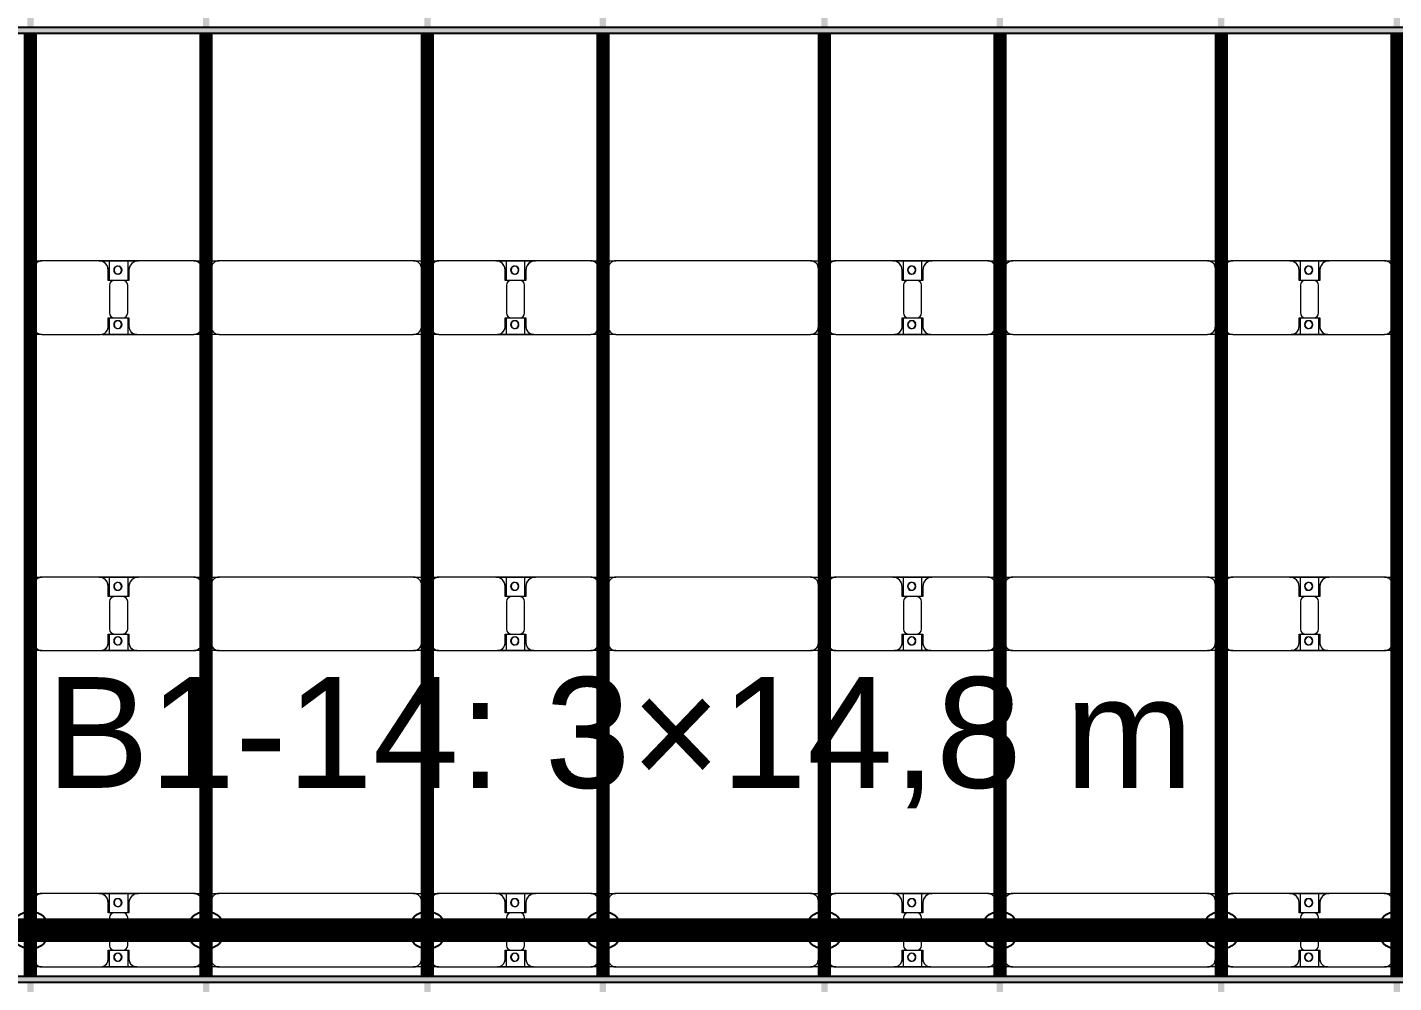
# Model space of a CAD drawing. Header units: millimetres. Extents: x -268744 to 115753, y -96240 to -10461.
# Drawn here: x -52535 to -43895, y -64648 to -58607 of the extents above; entities that cross this region are included whole.
import ezdxf

# ---------------------------------------------------------------- set-up
doc = ezdxf.new("R2010")
doc.units = ezdxf.units.MM
doc.layers.add('A-GENM', color=13, linetype='Continuous', lineweight=9)
doc.layers.add('S-BEAM', color=12, linetype='Continuous', lineweight=9)
doc.layers.add('GC-GHI CHU', color=2, linetype='Continuous')
doc.layers.add('GC-HOP 40x60 GIA CUONG', color=1, linetype='Continuous')
doc.styles.add('GC_VN', font='arial.ttf')

# ---------------------------------------------------------------- blocks, each defined once
blk = doc.blocks.new('Dầm C52 - Hộp 40x60-V24-KHUNG KẾT CẤU BÈ PIN 1')
at = {"layer": 'S-BEAM', "lineweight": 25}
blk.add_hatch(color=4, dxfattribs=at).paths.add_polyline_path([(-145811, -20), (145811, -20), (145811, 20), (-145811, 20)])
at = {"layer": 'S-BEAM', "color": 4, "lineweight": 25}
for p, q in [((-145811, 20), (145811, 20)), ((145811, -20), (-145811, -20))]:
    blk.add_line(p, q, dxfattribs=at)
blk = doc.blocks.new('Dầm C52 - Hộp 40x60-V25-KHUNG KẾT CẤU BÈ PIN 1')
at = {"layer": 'S-BEAM', "lineweight": 25}
blk.add_hatch(color=4, dxfattribs=at).paths.add_polyline_path([(-145425.8, -20), (145811, -20), (145811, 20), (-145811, 20), (-145811, -20)])
at = {"layer": 'S-BEAM', "color": 4, "lineweight": 25}
for p, q in [((-145811, 20), (145811, 20)), ((145811, -20), (-145811, -20))]:
    blk.add_line(p, q, dxfattribs=at)
blk = doc.blocks.new('Dai phao do pin - DẢI PHAO ĐỠ PIN-V58-KHUNG KẾT CẤU BÈ PIN 1')
at = {"layer": 'A-GENM', "color": 7}
for p, q in [((55937.6, 241.6), (55989.7, 241.6)), ((55937.6, 241.6), (55989.7, 241.6)), ((55939.7, 191.6), (55939.7, -173.4)), ((56349.7, 241.6), (55989.7, 241.6)), ((56349.7, 241.6), (56532.2, 241.6)), ((56532.2, 241.6), (56349.7, 241.6)), ((56409.7, 118.2), (56409.7, 181.6)), ((56417.8, 241.6), (56600.3, 241.6)), ((56417.8, 116.2), (56417.8, 241.6)), ((56600.3, 241.6), (56417.8, 241.6)), ((56532.2, 241.6), (56532.2, 116.2)), ((56540.3, 181.6), (56540.3, 118.2)), ((56950.3, 241.6), (56600.3, 241.6)), ((56950.3, 241.6), (57007.6, 241.6)), ((56950.3, 241.6), (57007.6, 241.6)), ((57000.3, -173.4), (57000.3, 191.6)), ((57047.6, 241.6), (57109.7, 241.6)), ((57047.6, 241.6), (57109.7, 241.6)), ((57059.7, 191.6), (57059.7, -173.4)), ((58340.3, 241.6), (57109.7, 241.6)), ((58340.3, 241.6), (58407.6, 241.6)), ((58340.3, 241.6), (58407.6, 241.6)), ((58390.3, -173.4), (58390.3, 191.6)), ((58447.6, 241.6), (58499.7, 241.6)), ((58447.6, 241.6), (58499.7, 241.6)), ((58449.7, 191.6), (58449.7, -173.4)), ((58859.7, 241.6), (58499.7, 241.6)), ((58859.7, 241.6), (59042.2, 241.6)), ((59042.2, 241.6), (58859.7, 241.6)), ((58919.7, 118.2), (58919.7, 181.6)), ((58927.8, 241.6), (59110.3, 241.6)), ((58927.8, 116.2), (58927.8, 241.6)), ((59110.3, 241.6), (58927.8, 241.6)), ((59042.2, 241.6), (59042.2, 116.2)), ((59050.3, 181.6), (59050.3, 118.2)), ((59460.3, 241.6), (59110.3, 241.6)), ((59460.3, 241.6), (59517.6, 241.6)), ((59460.3, 241.6), (59517.6, 241.6)), ((59510.3, -173.4), (59510.3, 191.6)), ((59557.6, 241.6), (59619.7, 241.6)), ((59557.6, 241.6), (59619.7, 241.6)), ((59569.7, 191.6), (59569.7, -173.4)), ((60850.3, 241.6), (59619.7, 241.6)), ((60850.3, 241.6), (60917.6, 241.6)), ((60850.3, 241.6), (60917.6, 241.6)), ((60900.3, -173.4), (60900.3, 191.6)), ((60957.6, 241.6), (61009.7, 241.6)), ((60957.6, 241.6), (61009.7, 241.6)), ((60959.7, 191.6), (60959.7, -173.4)), ((61369.7, 241.6), (61009.7, 241.6)), ((61369.7, 241.6), (61552.2, 241.6)), ((61552.2, 241.6), (61369.7, 241.6)), ((61429.7, 118.2), (61429.7, 181.6)), ((61437.8, 241.6), (61620.3, 241.6)), ((61437.8, 116.2), (61437.8, 241.6)), ((61620.3, 241.6), (61437.8, 241.6)), ((61552.2, 241.6), (61552.2, 116.2)), ((61560.3, 181.6), (61560.3, 118.2)), ((61970.3, 241.6), (61620.3, 241.6)), ((61970.3, 241.6), (62027.6, 241.6)), ((61970.3, 241.6), (62027.6, 241.6)), ((62020.3, -173.4), (62020.3, 191.6)), ((62067.6, 241.6), (62129.7, 241.6)), ((62067.6, 241.6), (62129.7, 241.6)), ((62079.7, 191.6), (62079.7, -173.4)), ((63360.3, 241.6), (62129.7, 241.6)), ((63360.3, 241.6), (63427.6, 241.6)), ((63360.3, 241.6), (63427.6, 241.6)), ((63410.3, -173.4), (63410.3, 191.6)), ((63467.6, 241.6), (63519.7, 241.6)), ((63467.6, 241.6), (63519.7, 241.6)), ((63469.7, 191.6), (63469.7, -173.4)), ((63879.7, 241.6), (63519.7, 241.6)), ((63879.7, 241.6), (64062.2, 241.6)), ((64062.2, 241.6), (63879.7, 241.6)), ((63939.7, 118.2), (63939.7, 181.6)), ((63947.8, 241.6), (64130.3, 241.6)), ((63947.8, 116.2), (63947.8, 241.6)), ((64130.3, 241.6), (63947.8, 241.6)), ((64062.2, 241.6), (64062.2, 116.2)), ((64070.3, 181.6), (64070.3, 118.2)), ((64480.3, 241.6), (64130.3, 241.6)), ((64480.3, 241.6), (64537.6, 241.6)), ((64480.3, 241.6), (64537.6, 241.6)), ((64530.3, -173.4), (64530.3, 191.6)), ((56502.2, 118.2), (56409.7, 118.2)), ((56417.8, 88.2), (56417.8, -88.2)), ((56540.3, 118.2), (56447.8, 118.2)), ((56532.2, -88.2), (56532.2, 88.2)), ((59012.2, 118.2), (58919.7, 118.2)), ((58927.8, 88.2), (58927.8, -88.2)), ((59050.3, 118.2), (58957.8, 118.2)), ((59042.2, -88.2), (59042.2, 88.2)), ((61522.2, 118.2), (61429.7, 118.2)), ((61437.8, 88.2), (61437.8, -88.2)), ((61560.3, 118.2), (61467.8, 118.2)), ((61552.2, -88.2), (61552.2, 88.2)), ((64032.2, 118.2), (63939.7, 118.2)), ((63947.8, 88.2), (63947.8, -88.2)), ((64070.3, 118.2), (63977.8, 118.2)), ((64062.2, -88.2), (64062.2, 88.2)), ((56409.7, -173.4), (56409.7, -118.2)), ((56409.7, -118.2), (56502.2, -118.2)), ((56417.8, -223.4), (56417.8, -116.2)), ((56447.8, -118.2), (56540.3, -118.2)), ((56532.2, -116.2), (56532.2, -223.4)), ((56540.3, -118.2), (56540.3, -173.4)), ((58919.7, -173.4), (58919.7, -118.2)), ((58919.7, -118.2), (59012.2, -118.2)), ((58927.8, -223.4), (58927.8, -116.2)), ((58957.8, -118.2), (59050.3, -118.2)), ((59042.2, -116.2), (59042.2, -223.4)), ((59050.3, -118.2), (59050.3, -173.4)), ((61429.7, -173.4), (61429.7, -118.2)), ((61429.7, -118.2), (61522.2, -118.2)), ((61437.8, -223.4), (61437.8, -116.2)), ((61467.8, -118.2), (61560.3, -118.2)), ((61552.2, -116.2), (61552.2, -223.4)), ((61560.3, -118.2), (61560.3, -173.4)), ((63939.7, -173.4), (63939.7, -118.2)), ((63939.7, -118.2), (64032.2, -118.2)), ((63947.8, -223.4), (63947.8, -116.2)), ((63977.8, -118.2), (64070.3, -118.2)), ((64062.2, -116.2), (64062.2, -223.4)), ((64070.3, -118.2), (64070.3, -173.4)), ((55989.7, -223.4), (55937.6, -223.4)), ((55989.7, -223.4), (55937.6, -223.4)), ((55989.7, -223.4), (56359.7, -223.4)), ((56532.2, -223.4), (56369.7, -223.4)), ((56369.7, -223.4), (56532.2, -223.4)), ((56590.3, -223.4), (56417.8, -223.4)), ((56417.8, -223.4), (56590.3, -223.4)), ((56590.3, -223.4), (56950.3, -223.4)), ((57007.6, -223.4), (56950.3, -223.4)), ((57007.6, -223.4), (56950.3, -223.4)), ((57109.7, -223.4), (57047.6, -223.4)), ((57109.7, -223.4), (57047.6, -223.4)), ((57109.7, -223.4), (58340.3, -223.4)), ((58407.6, -223.4), (58340.3, -223.4)), ((58407.6, -223.4), (58340.3, -223.4)), ((58499.7, -223.4), (58447.6, -223.4)), ((58499.7, -223.4), (58447.6, -223.4)), ((58499.7, -223.4), (58869.7, -223.4)), ((59042.2, -223.4), (58869.7, -223.4)), ((58869.7, -223.4), (59042.2, -223.4)), ((59100.3, -223.4), (58927.8, -223.4)), ((58927.8, -223.4), (59100.3, -223.4)), ((59100.3, -223.4), (59460.3, -223.4)), ((59517.6, -223.4), (59460.3, -223.4)), ((59517.6, -223.4), (59460.3, -223.4)), ((59619.7, -223.4), (59557.6, -223.4)), ((59619.7, -223.4), (59557.6, -223.4)), ((59619.7, -223.4), (60850.3, -223.4)), ((60917.6, -223.4), (60850.3, -223.4)), ((60917.6, -223.4), (60850.3, -223.4)), ((61009.7, -223.4), (60957.6, -223.4)), ((61009.7, -223.4), (60957.6, -223.4)), ((61009.7, -223.4), (61379.7, -223.4)), ((61552.2, -223.4), (61379.7, -223.4)), ((61379.7, -223.4), (61552.2, -223.4)), ((61610.3, -223.4), (61437.8, -223.4)), ((61437.8, -223.4), (61610.3, -223.4)), ((61610.3, -223.4), (61970.3, -223.4)), ((62027.6, -223.4), (61970.3, -223.4)), ((62027.6, -223.4), (61970.3, -223.4)), ((62129.7, -223.4), (62067.6, -223.4)), ((62129.7, -223.4), (62067.6, -223.4)), ((62129.7, -223.4), (63360.3, -223.4)), ((63427.6, -223.4), (63360.3, -223.4)), ((63427.6, -223.4), (63360.3, -223.4)), ((63519.7, -223.4), (63467.6, -223.4)), ((63519.7, -223.4), (63467.6, -223.4)), ((63519.7, -223.4), (63889.7, -223.4)), ((64062.2, -223.4), (63889.7, -223.4)), ((63889.7, -223.4), (64062.2, -223.4)), ((64120.3, -223.4), (63947.8, -223.4)), ((63947.8, -223.4), (64120.3, -223.4)), ((64120.3, -223.4), (64480.3, -223.4)), ((64537.6, -223.4), (64480.3, -223.4)), ((64537.6, -223.4), (64480.3, -223.4))]:
    blk.add_line(p, q, dxfattribs=at)
for centre, radius, start, end in [((55989.7, 191.6), 50, 90, 180), ((55989.7, 191.6), 50, 105, 180), ((56349.7, 181.6), 60, 0, 90), ((56349.7, 181.6), 60, 0, 60), ((56468.6, 183.2), 25, 360, 180), ((56468.6, 183.2), 25, 180, 360), ((56468.6, 183.2), 25, 360, 165), ((56471.4, 183.2), 25, 0, 180), ((56471.4, 183.2), 25, 90, 180), ((56471.4, 183.2), 25, 180, 0), ((56471.4, 183.2), 25, 180, 300), ((56468.6, 183.2), 25, 210, 360), ((56471.4, 183.2), 25, 15, 75), ((56471.4, 183.2), 25, 330, 345), ((56600.3, 181.6), 60, 90, 180), ((56600.3, 181.6), 60, 120, 180), ((56950.3, 191.6), 50, 0, 90), ((56950.3, 191.6), 50, 0, 75), ((57109.7, 191.6), 50, 90, 180), ((57109.7, 191.6), 50, 150, 180), ((57109.7, 191.6), 50, 105, 135), ((58340.3, 191.6), 50, 0, 90), ((58340.3, 191.6), 50, 60, 90), ((58340.3, 191.6), 50, 15, 30), ((58499.7, 191.6), 50, 90, 180), ((58499.7, 191.6), 50, 105, 180), ((58859.7, 181.6), 60, 0, 90), ((58859.7, 181.6), 60, 0, 60), ((58978.6, 183.2), 25, 360, 180), ((58978.6, 183.2), 25, 180, 0), ((58978.6, 183.2), 25, 360, 165), ((58981.4, 183.2), 25, 360, 180), ((58981.4, 183.2), 25, 90, 180), ((58981.4, 183.2), 25, 180, 0), ((58981.4, 183.2), 25, 180, 300), ((58978.6, 183.2), 25, 210, 0), ((58981.4, 183.2), 25, 15, 75), ((58981.4, 183.2), 25, 330, 345), ((59110.3, 181.6), 60, 90, 180), ((59110.3, 181.6), 60, 120, 180), ((59460.3, 191.6), 50, 360, 90), ((59460.3, 191.6), 50, 360, 75), ((59619.7, 191.6), 50, 90, 180), ((59619.7, 191.6), 50, 150, 180), ((59619.7, 191.6), 50, 105, 135), ((60850.3, 191.6), 50, 0, 90), ((60850.3, 191.6), 50, 60, 90), ((60850.3, 191.6), 50, 15, 30), ((61009.7, 191.6), 50, 90, 180), ((61009.7, 191.6), 50, 105, 180), ((61369.7, 181.6), 60, 360, 90), ((61369.7, 181.6), 60, 360, 60), ((61488.6, 183.2), 25, 360, 180), ((61488.6, 183.2), 25, 180, 0), ((61488.6, 183.2), 25, 360, 165), ((61491.4, 183.2), 25, 360, 180), ((61491.4, 183.2), 25, 90, 180), ((61491.4, 183.2), 25, 180, 0), ((61491.4, 183.2), 25, 180, 300), ((61488.6, 183.2), 25, 210, 360), ((61491.4, 183.2), 25, 15, 75), ((61491.4, 183.2), 25, 330, 345), ((61620.3, 181.6), 60, 90, 180), ((61620.3, 181.6), 60, 120, 180), ((61970.3, 191.6), 50, 360, 90), ((61970.3, 191.6), 50, 360, 75), ((62129.7, 191.6), 50, 90, 180), ((62129.7, 191.6), 50, 150, 180), ((62129.7, 191.6), 50, 105, 135), ((63360.3, 191.6), 50, 0, 90), ((63360.3, 191.6), 50, 60, 90), ((63360.3, 191.6), 50, 15, 30), ((63519.7, 191.6), 50, 90, 180), ((63519.7, 191.6), 50, 105, 180), ((63879.7, 181.6), 60, 0, 90), ((63879.7, 181.6), 60, 0, 60), ((63998.6, 183.2), 25, 360, 180), ((63998.6, 183.2), 25, 180, 360), ((63998.6, 183.2), 25, 360, 165), ((64001.4, 183.2), 25, 360, 180), ((64001.4, 183.2), 25, 90, 180), ((64001.4, 183.2), 25, 180, 0), ((64001.4, 183.2), 25, 180, 300), ((63998.6, 183.2), 25, 210, 360), ((64001.4, 183.2), 25, 15, 75), ((64001.4, 183.2), 25, 330, 345), ((64130.3, 181.6), 60, 90, 180), ((64130.3, 181.6), 60, 120, 180), ((64480.3, 191.6), 50, 0, 90), ((64480.3, 191.6), 50, 0, 75), ((56447.8, 88.2), 30, 90, 180), ((56502.2, 88.2), 30, 0, 90), ((58957.8, 88.2), 30, 90, 180), ((59012.2, 88.2), 30, 360, 90), ((61467.8, 88.2), 30, 90, 180), ((61522.2, 88.2), 30, 360, 90), ((63977.8, 88.2), 30, 90, 180), ((64032.2, 88.2), 30, 360, 90), ((56447.8, -88.2), 30, 180, 270), ((56468.6, -161.8), 25, 360, 180), ((56468.6, -161.8), 25, 180, 0), ((56468.6, -161.8), 25, 105, 165), ((56468.6, -161.8), 25, 195, 0), ((56471.4, -161.8), 25, 0, 180), ((56471.4, -161.8), 25, 105, 180), ((56471.4, -161.8), 25, 180, 0), ((56471.4, -161.8), 25, 180, 270), ((56468.6, -161.8), 25, 360, 75), ((56471.4, -161.8), 25, 15, 75), ((56471.4, -161.8), 25, 285, 345), ((56502.2, -88.2), 30, 270, 0), ((58957.8, -88.2), 30, 180, 270), ((58978.6, -161.8), 25, 360, 180), ((58978.6, -161.8), 25, 180, 360), ((58978.6, -161.8), 25, 105, 165), ((58978.6, -161.8), 25, 195, 360), ((58981.4, -161.8), 25, 360, 180), ((58981.4, -161.8), 25, 105, 180), ((58981.4, -161.8), 25, 180, 0), ((58981.4, -161.8), 25, 180, 270), ((58978.6, -161.8), 25, 360, 75), ((58981.4, -161.8), 25, 15, 75), ((58981.4, -161.8), 25, 285, 345), ((59012.2, -88.2), 30, 270, 0), ((61467.8, -88.2), 30, 180, 270), ((61488.6, -161.8), 25, 360, 180), ((61488.6, -161.8), 25, 180, 360), ((61488.6, -161.8), 25, 105, 165), ((61488.6, -161.8), 25, 195, 360), ((61491.4, -161.8), 25, 360, 180), ((61491.4, -161.8), 25, 105, 180), ((61491.4, -161.8), 25, 180, 0), ((61491.4, -161.8), 25, 180, 270), ((61488.6, -161.8), 25, 360, 75), ((61491.4, -161.8), 25, 15, 75), ((61491.4, -161.8), 25, 285, 345), ((61522.2, -88.2), 30, 270, 0), ((63977.8, -88.2), 30, 180, 270), ((63998.6, -161.8), 25, 360, 180), ((63998.6, -161.8), 25, 180, 360), ((63998.6, -161.8), 25, 105, 165), ((63998.6, -161.8), 25, 195, 360), ((64001.4, -161.8), 25, 360, 180), ((64001.4, -161.8), 25, 105, 180), ((64001.4, -161.8), 25, 180, 0), ((64001.4, -161.8), 25, 180, 270), ((63998.6, -161.8), 25, 360, 75), ((64001.4, -161.8), 25, 15, 75), ((64001.4, -161.8), 25, 285, 345), ((64032.2, -88.2), 30, 270, 0), ((55989.7, -173.4), 50, 180, 270), ((55989.7, -173.4), 50, 180, 255), ((56359.7, -173.4), 50, 270, 360), ((56359.7, -173.4), 50, 285, 0), ((56590.3, -173.4), 50, 180, 270), ((56590.3, -173.4), 50, 180, 255), ((56950.3, -173.4), 50, 270, 0), ((56950.3, -173.4), 50, 285, 0), ((57109.7, -173.4), 50, 180, 270), ((57109.7, -173.4), 50, 180, 210), ((57109.7, -173.4), 50, 240, 270), ((58340.3, -173.4), 50, 270, 0), ((58340.3, -173.4), 50, 285, 300), ((58340.3, -173.4), 50, 330, 360), ((58499.7, -173.4), 50, 180, 270), ((58499.7, -173.4), 50, 180, 255), ((58869.7, -173.4), 50, 270, 0), ((58869.7, -173.4), 50, 285, 0), ((59100.3, -173.4), 50, 180, 270), ((59100.3, -173.4), 50, 180, 255), ((59460.3, -173.4), 50, 270, 360), ((59460.3, -173.4), 50, 285, 360), ((59619.7, -173.4), 50, 180, 270), ((59619.7, -173.4), 50, 180, 210), ((59619.7, -173.4), 50, 240, 270), ((60850.3, -173.4), 50, 270, 360), ((60850.3, -173.4), 50, 285, 300), ((60850.3, -173.4), 50, 330, 360), ((61009.7, -173.4), 50, 180, 270), ((61009.7, -173.4), 50, 180, 255), ((61379.7, -173.4), 50, 270, 0), ((61379.7, -173.4), 50, 285, 0), ((61610.3, -173.4), 50, 180, 270), ((61610.3, -173.4), 50, 180, 255), ((61970.3, -173.4), 50, 270, 0), ((61970.3, -173.4), 50, 285, 0), ((62129.7, -173.4), 50, 180, 270), ((62129.7, -173.4), 50, 180, 210), ((62129.7, -173.4), 50, 240, 270), ((63360.3, -173.4), 50, 270, 360), ((63360.3, -173.4), 50, 285, 300), ((63360.3, -173.4), 50, 330, 360), ((63519.7, -173.4), 50, 180, 270), ((63519.7, -173.4), 50, 180, 255), ((63889.7, -173.4), 50, 270, 0), ((63889.7, -173.4), 50, 285, 0), ((64120.3, -173.4), 50, 180, 270), ((64120.3, -173.4), 50, 180, 255), ((64480.3, -173.4), 50, 270, 360), ((64480.3, -173.4), 50, 285, 0)]:
    blk.add_arc(centre, radius, start, end, dxfattribs=at)
blk = doc.blocks.new('Dai phao do pin - DẢI PHAO ĐỠ PIN-V59-KHUNG KẾT CẤU BÈ PIN 1')
at = {"layer": 'A-GENM', "color": 7}
for p, q in [((55937.6, 241.6), (55989.7, 241.6)), ((55937.6, 241.6), (55989.7, 241.6)), ((55939.7, 191.6), (55939.7, -173.4)), ((56349.7, 241.6), (55989.7, 241.6)), ((56349.7, 241.6), (56532.2, 241.6)), ((56532.2, 241.6), (56349.7, 241.6)), ((56409.7, 118.2), (56409.7, 181.6)), ((56417.8, 241.6), (56600.3, 241.6)), ((56417.8, 116.2), (56417.8, 241.6)), ((56600.3, 241.6), (56417.8, 241.6)), ((56532.2, 241.6), (56532.2, 116.2)), ((56540.3, 181.6), (56540.3, 118.2)), ((56950.3, 241.6), (56600.3, 241.6)), ((56950.3, 241.6), (57007.6, 241.6)), ((56950.3, 241.6), (57007.6, 241.6)), ((57000.3, -173.4), (57000.3, 191.6)), ((57047.6, 241.6), (57109.7, 241.6)), ((57047.6, 241.6), (57109.7, 241.6)), ((57059.7, 191.6), (57059.7, -173.4)), ((58340.3, 241.6), (57109.7, 241.6)), ((58340.3, 241.6), (58407.6, 241.6)), ((58340.3, 241.6), (58407.6, 241.6)), ((58390.3, -173.4), (58390.3, 191.6)), ((58447.6, 241.6), (58499.7, 241.6)), ((58447.6, 241.6), (58499.7, 241.6)), ((58449.7, 191.6), (58449.7, -173.4)), ((58859.7, 241.6), (58499.7, 241.6)), ((58859.7, 241.6), (59042.2, 241.6)), ((59042.2, 241.6), (58859.7, 241.6)), ((58919.7, 118.2), (58919.7, 181.6)), ((58927.8, 241.6), (59110.3, 241.6)), ((58927.8, 116.2), (58927.8, 241.6)), ((59110.3, 241.6), (58927.8, 241.6)), ((59042.2, 241.6), (59042.2, 116.2)), ((59050.3, 181.6), (59050.3, 118.2)), ((59460.3, 241.6), (59110.3, 241.6)), ((59460.3, 241.6), (59517.6, 241.6)), ((59460.3, 241.6), (59517.6, 241.6)), ((59510.3, -173.4), (59510.3, 191.6)), ((59557.6, 241.6), (59619.7, 241.6)), ((59557.6, 241.6), (59619.7, 241.6)), ((59569.7, 191.6), (59569.7, -173.4)), ((60850.3, 241.6), (59619.7, 241.6)), ((60850.3, 241.6), (60917.6, 241.6)), ((60850.3, 241.6), (60917.6, 241.6)), ((60900.3, -173.4), (60900.3, 191.6)), ((60957.6, 241.6), (61009.7, 241.6)), ((60957.6, 241.6), (61009.7, 241.6)), ((60959.7, 191.6), (60959.7, -173.4)), ((61369.7, 241.6), (61009.7, 241.6)), ((61369.7, 241.6), (61552.2, 241.6)), ((61552.2, 241.6), (61369.7, 241.6)), ((61429.7, 118.2), (61429.7, 181.6)), ((61437.8, 241.6), (61620.3, 241.6)), ((61437.8, 116.2), (61437.8, 241.6)), ((61620.3, 241.6), (61437.8, 241.6)), ((61552.2, 241.6), (61552.2, 116.2)), ((61560.3, 181.6), (61560.3, 118.2)), ((61970.3, 241.6), (61620.3, 241.6)), ((61970.3, 241.6), (62027.6, 241.6)), ((61970.3, 241.6), (62027.6, 241.6)), ((62020.3, -173.4), (62020.3, 191.6)), ((62067.6, 241.6), (62129.7, 241.6)), ((62067.6, 241.6), (62129.7, 241.6)), ((62079.7, 191.6), (62079.7, -173.4)), ((63360.3, 241.6), (62129.7, 241.6)), ((63360.3, 241.6), (63427.6, 241.6)), ((63360.3, 241.6), (63427.6, 241.6)), ((63410.3, -173.4), (63410.3, 191.6)), ((63467.6, 241.6), (63519.7, 241.6)), ((63467.6, 241.6), (63519.7, 241.6)), ((63469.7, 191.6), (63469.7, -173.4)), ((63879.7, 241.6), (63519.7, 241.6)), ((63879.7, 241.6), (64062.2, 241.6)), ((64062.2, 241.6), (63879.7, 241.6)), ((63939.7, 118.2), (63939.7, 181.6)), ((63947.8, 241.6), (64130.3, 241.6)), ((63947.8, 116.2), (63947.8, 241.6)), ((64130.3, 241.6), (63947.8, 241.6)), ((64062.2, 241.6), (64062.2, 116.2)), ((64070.3, 181.6), (64070.3, 118.2)), ((64480.3, 241.6), (64130.3, 241.6)), ((64480.3, 241.6), (64537.6, 241.6)), ((64480.3, 241.6), (64537.6, 241.6)), ((64530.3, -173.4), (64530.3, 191.6)), ((56502.2, 118.2), (56409.7, 118.2)), ((56417.8, 88.2), (56417.8, -88.2)), ((56540.3, 118.2), (56447.8, 118.2)), ((56532.2, -88.2), (56532.2, 88.2)), ((59012.2, 118.2), (58919.7, 118.2)), ((58927.8, 88.2), (58927.8, -88.2)), ((59050.3, 118.2), (58957.8, 118.2)), ((59042.2, -88.2), (59042.2, 88.2)), ((61522.2, 118.2), (61429.7, 118.2)), ((61437.8, 88.2), (61437.8, -88.2)), ((61560.3, 118.2), (61467.8, 118.2)), ((61552.2, -88.2), (61552.2, 88.2)), ((64032.2, 118.2), (63939.7, 118.2)), ((63947.8, 88.2), (63947.8, -88.2)), ((64070.3, 118.2), (63977.8, 118.2)), ((64062.2, -88.2), (64062.2, 88.2)), ((56409.7, -173.4), (56409.7, -118.2)), ((56409.7, -118.2), (56502.2, -118.2)), ((56417.8, -223.4), (56417.8, -116.2)), ((56447.8, -118.2), (56540.3, -118.2)), ((56532.2, -116.2), (56532.2, -223.4)), ((56540.3, -118.2), (56540.3, -173.4)), ((58919.7, -173.4), (58919.7, -118.2)), ((58919.7, -118.2), (59012.2, -118.2)), ((58927.8, -223.4), (58927.8, -116.2)), ((58957.8, -118.2), (59050.3, -118.2)), ((59042.2, -116.2), (59042.2, -223.4)), ((59050.3, -118.2), (59050.3, -173.4)), ((61429.7, -173.4), (61429.7, -118.2)), ((61429.7, -118.2), (61522.2, -118.2)), ((61437.8, -223.4), (61437.8, -116.2)), ((61467.8, -118.2), (61560.3, -118.2)), ((61552.2, -116.2), (61552.2, -223.4)), ((61560.3, -118.2), (61560.3, -173.4)), ((63939.7, -173.4), (63939.7, -118.2)), ((63939.7, -118.2), (64032.2, -118.2)), ((63947.8, -223.4), (63947.8, -116.2)), ((63977.8, -118.2), (64070.3, -118.2)), ((64062.2, -116.2), (64062.2, -223.4)), ((64070.3, -118.2), (64070.3, -173.4)), ((55989.7, -223.4), (55937.6, -223.4)), ((55989.7, -223.4), (55937.6, -223.4)), ((55989.7, -223.4), (56359.7, -223.4)), ((56532.2, -223.4), (56369.7, -223.4)), ((56369.7, -223.4), (56532.2, -223.4)), ((56590.3, -223.4), (56417.8, -223.4)), ((56417.8, -223.4), (56590.3, -223.4)), ((56590.3, -223.4), (56950.3, -223.4)), ((57007.6, -223.4), (56950.3, -223.4)), ((57007.6, -223.4), (56950.3, -223.4)), ((57109.7, -223.4), (57047.6, -223.4)), ((57109.7, -223.4), (57047.6, -223.4)), ((57109.7, -223.4), (58340.3, -223.4)), ((58407.6, -223.4), (58340.3, -223.4)), ((58407.6, -223.4), (58340.3, -223.4)), ((58499.7, -223.4), (58447.6, -223.4)), ((58499.7, -223.4), (58447.6, -223.4)), ((58499.7, -223.4), (58869.7, -223.4)), ((59042.2, -223.4), (58869.7, -223.4)), ((58869.7, -223.4), (59042.2, -223.4)), ((59100.3, -223.4), (58927.8, -223.4)), ((58927.8, -223.4), (59100.3, -223.4)), ((59100.3, -223.4), (59460.3, -223.4)), ((59517.6, -223.4), (59460.3, -223.4)), ((59517.6, -223.4), (59460.3, -223.4)), ((59619.7, -223.4), (59557.6, -223.4)), ((59619.7, -223.4), (59557.6, -223.4)), ((59619.7, -223.4), (60850.3, -223.4)), ((60917.6, -223.4), (60850.3, -223.4)), ((60917.6, -223.4), (60850.3, -223.4)), ((61009.7, -223.4), (60957.6, -223.4)), ((61009.7, -223.4), (60957.6, -223.4)), ((61009.7, -223.4), (61379.7, -223.4)), ((61552.2, -223.4), (61379.7, -223.4)), ((61379.7, -223.4), (61552.2, -223.4)), ((61610.3, -223.4), (61437.8, -223.4)), ((61437.8, -223.4), (61610.3, -223.4)), ((61610.3, -223.4), (61970.3, -223.4)), ((62027.6, -223.4), (61970.3, -223.4)), ((62027.6, -223.4), (61970.3, -223.4)), ((62129.7, -223.4), (62067.6, -223.4)), ((62129.7, -223.4), (62067.6, -223.4)), ((62129.7, -223.4), (63360.3, -223.4)), ((63427.6, -223.4), (63360.3, -223.4)), ((63427.6, -223.4), (63360.3, -223.4)), ((63519.7, -223.4), (63467.6, -223.4)), ((63519.7, -223.4), (63467.6, -223.4)), ((63519.7, -223.4), (63889.7, -223.4)), ((64062.2, -223.4), (63889.7, -223.4)), ((63889.7, -223.4), (64062.2, -223.4)), ((64120.3, -223.4), (63947.8, -223.4)), ((63947.8, -223.4), (64120.3, -223.4)), ((64120.3, -223.4), (64480.3, -223.4)), ((64537.6, -223.4), (64480.3, -223.4)), ((64537.6, -223.4), (64480.3, -223.4))]:
    blk.add_line(p, q, dxfattribs=at)
for centre, radius, start, end in [((55989.7, 191.6), 50, 90, 180), ((55989.7, 191.6), 50, 105, 180), ((56349.7, 181.6), 60, 0, 90), ((56349.7, 181.6), 60, 0, 60), ((56468.6, 183.2), 25, 360, 180), ((56468.6, 183.2), 25, 180, 360), ((56468.6, 183.2), 25, 360, 165), ((56471.4, 183.2), 25, 0, 180), ((56471.4, 183.2), 25, 90, 180), ((56471.4, 183.2), 25, 180, 0), ((56471.4, 183.2), 25, 180, 300), ((56468.6, 183.2), 25, 210, 360), ((56471.4, 183.2), 25, 15, 75), ((56471.4, 183.2), 25, 330, 345), ((56600.3, 181.6), 60, 90, 180), ((56600.3, 181.6), 60, 120, 180), ((56950.3, 191.6), 50, 0, 90), ((56950.3, 191.6), 50, 0, 75), ((57109.7, 191.6), 50, 90, 180), ((57109.7, 191.6), 50, 150, 180), ((57109.7, 191.6), 50, 105, 135), ((58340.3, 191.6), 50, 0, 90), ((58340.3, 191.6), 50, 60, 90), ((58340.3, 191.6), 50, 15, 30), ((58499.7, 191.6), 50, 90, 180), ((58499.7, 191.6), 50, 105, 180), ((58859.7, 181.6), 60, 0, 90), ((58859.7, 181.6), 60, 0, 60), ((58978.6, 183.2), 25, 360, 180), ((58978.6, 183.2), 25, 180, 0), ((58978.6, 183.2), 25, 360, 165), ((58981.4, 183.2), 25, 360, 180), ((58981.4, 183.2), 25, 90, 180), ((58981.4, 183.2), 25, 180, 0), ((58981.4, 183.2), 25, 180, 300), ((58978.6, 183.2), 25, 210, 0), ((58981.4, 183.2), 25, 15, 75), ((58981.4, 183.2), 25, 330, 345), ((59110.3, 181.6), 60, 90, 180), ((59110.3, 181.6), 60, 120, 180), ((59460.3, 191.6), 50, 360, 90), ((59460.3, 191.6), 50, 360, 75), ((59619.7, 191.6), 50, 90, 180), ((59619.7, 191.6), 50, 150, 180), ((59619.7, 191.6), 50, 105, 135), ((60850.3, 191.6), 50, 0, 90), ((60850.3, 191.6), 50, 60, 90), ((60850.3, 191.6), 50, 15, 30), ((61009.7, 191.6), 50, 90, 180), ((61009.7, 191.6), 50, 105, 180), ((61369.7, 181.6), 60, 360, 90), ((61369.7, 181.6), 60, 360, 60), ((61488.6, 183.2), 25, 360, 180), ((61488.6, 183.2), 25, 180, 0), ((61488.6, 183.2), 25, 360, 165), ((61491.4, 183.2), 25, 360, 180), ((61491.4, 183.2), 25, 90, 180), ((61491.4, 183.2), 25, 180, 0), ((61491.4, 183.2), 25, 180, 300), ((61488.6, 183.2), 25, 210, 360), ((61491.4, 183.2), 25, 15, 75), ((61491.4, 183.2), 25, 330, 345), ((61620.3, 181.6), 60, 90, 180), ((61620.3, 181.6), 60, 120, 180), ((61970.3, 191.6), 50, 360, 90), ((61970.3, 191.6), 50, 360, 75), ((62129.7, 191.6), 50, 90, 180), ((62129.7, 191.6), 50, 150, 180), ((62129.7, 191.6), 50, 105, 135), ((63360.3, 191.6), 50, 0, 90), ((63360.3, 191.6), 50, 60, 90), ((63360.3, 191.6), 50, 15, 30), ((63519.7, 191.6), 50, 90, 180), ((63519.7, 191.6), 50, 105, 180), ((63879.7, 181.6), 60, 0, 90), ((63879.7, 181.6), 60, 0, 60), ((63998.6, 183.2), 25, 360, 180), ((63998.6, 183.2), 25, 180, 360), ((63998.6, 183.2), 25, 360, 165), ((64001.4, 183.2), 25, 360, 180), ((64001.4, 183.2), 25, 90, 180), ((64001.4, 183.2), 25, 180, 0), ((64001.4, 183.2), 25, 180, 300), ((63998.6, 183.2), 25, 210, 360), ((64001.4, 183.2), 25, 15, 75), ((64001.4, 183.2), 25, 330, 345), ((64130.3, 181.6), 60, 90, 180), ((64130.3, 181.6), 60, 120, 180), ((64480.3, 191.6), 50, 0, 90), ((64480.3, 191.6), 50, 0, 75), ((56447.8, 88.2), 30, 90, 180), ((56502.2, 88.2), 30, 0, 90), ((58957.8, 88.2), 30, 90, 180), ((59012.2, 88.2), 30, 360, 90), ((61467.8, 88.2), 30, 90, 180), ((61522.2, 88.2), 30, 360, 90), ((63977.8, 88.2), 30, 90, 180), ((64032.2, 88.2), 30, 360, 90), ((56447.8, -88.2), 30, 180, 270), ((56468.6, -161.8), 25, 360, 180), ((56468.6, -161.8), 25, 180, 0), ((56468.6, -161.8), 25, 105, 165), ((56468.6, -161.8), 25, 195.72852, 0), ((56471.4, -161.8), 25, 0, 180), ((56471.4, -161.8), 25, 105, 180), ((56471.4, -161.8), 25, 180, 0), ((56471.4, -161.8), 25, 180, 270), ((56468.6, -161.8), 25, 360, 75), ((56471.4, -161.8), 25, 15, 75), ((56471.4, -161.8), 25, 285, 345), ((56502.2, -88.2), 30, 270, 0), ((58957.8, -88.2), 30, 180, 270), ((58978.6, -161.8), 25, 360, 180), ((58978.6, -161.8), 25, 180, 360), ((58978.6, -161.8), 25, 105, 165), ((58978.6, -161.8), 25, 195.72852, 360), ((58981.4, -161.8), 25, 360, 180), ((58981.4, -161.8), 25, 105, 180), ((58981.4, -161.8), 25, 180, 0), ((58981.4, -161.8), 25, 180, 270), ((58978.6, -161.8), 25, 360, 75), ((58981.4, -161.8), 25, 15, 75), ((58981.4, -161.8), 25, 285, 345), ((59012.2, -88.2), 30, 270, 0), ((61467.8, -88.2), 30, 180, 270), ((61488.6, -161.8), 25, 360, 180), ((61488.6, -161.8), 25, 180, 360), ((61488.6, -161.8), 25, 105, 165), ((61488.6, -161.8), 25, 195.72852, 360), ((61491.4, -161.8), 25, 360, 180), ((61491.4, -161.8), 25, 105, 180), ((61491.4, -161.8), 25, 180, 0), ((61491.4, -161.8), 25, 180, 270), ((61488.6, -161.8), 25, 360, 75), ((61491.4, -161.8), 25, 15, 75), ((61491.4, -161.8), 25, 285, 345), ((61522.2, -88.2), 30, 270, 0), ((63977.8, -88.2), 30, 180, 270), ((63998.6, -161.8), 25, 360, 180), ((63998.6, -161.8), 25, 180, 360), ((63998.6, -161.8), 25, 105, 165), ((63998.6, -161.8), 25, 195.72852, 360), ((64001.4, -161.8), 25, 360, 180), ((64001.4, -161.8), 25, 105, 180), ((64001.4, -161.8), 25, 180, 0), ((64001.4, -161.8), 25, 180, 270), ((63998.6, -161.8), 25, 360, 75), ((64001.4, -161.8), 25, 15, 75), ((64001.4, -161.8), 25, 285, 345), ((64032.2, -88.2), 30, 270, 0), ((55989.7, -173.4), 50, 180, 270), ((55989.7, -173.4), 50, 180, 255), ((56359.7, -173.4), 50, 270, 360), ((56359.7, -173.4), 50, 285, 0), ((56590.3, -173.4), 50, 180, 270), ((56590.3, -173.4), 50, 180, 255), ((56950.3, -173.4), 50, 270, 0), ((56950.3, -173.4), 50, 285, 0), ((57109.7, -173.4), 50, 180, 270), ((57109.7, -173.4), 50, 180, 210), ((57109.7, -173.4), 50, 240, 270), ((58340.3, -173.4), 50, 270, 0), ((58340.3, -173.4), 50, 285, 300), ((58340.3, -173.4), 50, 330, 360), ((58499.7, -173.4), 50, 180, 270), ((58499.7, -173.4), 50, 180, 255), ((58869.7, -173.4), 50, 270, 0), ((58869.7, -173.4), 50, 285, 0), ((59100.3, -173.4), 50, 180, 270), ((59100.3, -173.4), 50, 180, 255), ((59460.3, -173.4), 50, 270, 360), ((59460.3, -173.4), 50, 285, 360), ((59619.7, -173.4), 50, 180, 270), ((59619.7, -173.4), 50, 180, 210), ((59619.7, -173.4), 50, 240, 270), ((60850.3, -173.4), 50, 270, 360), ((60850.3, -173.4), 50, 285, 300), ((60850.3, -173.4), 50, 330, 360), ((61009.7, -173.4), 50, 180, 270), ((61009.7, -173.4), 50, 180, 255), ((61379.7, -173.4), 50, 270, 0), ((61379.7, -173.4), 50, 285, 0), ((61610.3, -173.4), 50, 180, 270), ((61610.3, -173.4), 50, 180, 255), ((61970.3, -173.4), 50, 270, 0), ((61970.3, -173.4), 50, 285, 0), ((62129.7, -173.4), 50, 180, 270), ((62129.7, -173.4), 50, 180, 210), ((62129.7, -173.4), 50, 240, 270), ((63360.3, -173.4), 50, 270, 360), ((63360.3, -173.4), 50, 285, 300), ((63360.3, -173.4), 50, 330, 360), ((63519.7, -173.4), 50, 180, 270), ((63519.7, -173.4), 50, 180, 255), ((63889.7, -173.4), 50, 270, 0), ((63889.7, -173.4), 50, 285, 0), ((64120.3, -173.4), 50, 180, 270), ((64120.3, -173.4), 50, 180, 255), ((64480.3, -173.4), 50, 270, 360), ((64480.3, -173.4), 50, 285, 0)]:
    blk.add_arc(centre, radius, start, end, dxfattribs=at)
blk = doc.blocks.new('Dầm C52 - Dầm C52-102503-KHUNG KẾT CẤU BÈ PIN 1')
at = {"layer": 'S-BEAM', "lineweight": 140}
h = blk.add_hatch(color=1, dxfattribs=at)
h.paths.add_polyline_path([(-25480.9, 20), (-25480.9, -20), (-25440.9, -20), (-25440.9, 20)])
h.paths.add_polyline_path([(-25400.9, 20), (-25400.9, -20), (-19440.9, -20), (-19443, 20), (-24983.5, 20)])
h.paths.add_polyline_path([(-19400.9, 20), (-19400.9, -20), (-13440.9, -20), (-13440.9, 20), (-17596.2, 20)])
h.paths.add_polyline_path([(-13400.9, -20), (-7440.9, -20), (-7440.9, 20), (-13400.9, 20)])
h.paths.add_polyline_path([(-7400.9, -20), (-1440.9, -20), (-1440.9, 20), (-7400.9, 20)])
h.paths.add_polyline_path([(-1400.9, -20), (4559.1, -20), (4559.1, 20), (-1400.9, 20)])
h.paths.add_polyline_path([(4599.1, -20), (10559.1, -20), (10559.1, 20), (4599.1, 20)])
h.paths.add_polyline_path([(10599.1, 20), (10599.1, -20), (16559.1, -20), (16559.1, 20), (11952.8, 20)])
h.paths.add_polyline_path([(16599.1, -20), (22559.1, -20), (22559.1, 20), (16599.1, 20)])
h.paths.add_polyline_path([(22599.1, -20), (25259.1, -20), (25259.1, 20), (22599.1, 20)])
h.paths.add_polyline_path([(25299.1, -20), (25441.8, -20), (25441.8, 20), (25299.1, 20)])
at = {"layer": 'S-BEAM', "color": 1, "lineweight": 140}
for p, q in [((-19400.9, 20), (-13440.9, 20)), ((-13440.9, -20), (-19400.9, -20))]:
    blk.add_line(p, q, dxfattribs=at)
blk = doc.blocks.new('Dầm C52 - Dầm C52-V2-KHUNG KẾT CẤU BÈ PIN 1')
at = {"layer": 'S-BEAM', "lineweight": 140}
h = blk.add_hatch(color=1, dxfattribs=at)
h.paths.add_polyline_path([(-25480.9, 20), (-25480.9, -20), (-25440.9, -20), (-25440.9, 20)])
h.paths.add_polyline_path([(-25400.9, 20), (-25400.9, -20), (-19440.9, -20), (-19443, 20), (-24983.5, 20)])
h.paths.add_polyline_path([(-19400.9, 20), (-19400.9, -20), (-13440.9, -20), (-13440.9, 20), (-18519.6, 20)])
h.paths.add_polyline_path([(-13400.9, -20), (-7440.9, -20), (-7440.9, 20), (-13400.9, 20)])
h.paths.add_polyline_path([(-7400.9, 20), (-7400.9, -20), (-1440.9, -20), (-1440.9, 20), (-6515.3, 20)])
h.paths.add_polyline_path([(-1400.9, 20), (-1400.9, -20), (4559.1, -20), (4559.1, 20), (-974.9, 20)])
h.paths.add_polyline_path([(4599.1, -20), (10559.1, -20), (10559.1, 20), (4599.1, 20)])
h.paths.add_polyline_path([(10599.1, -20), (16559.1, -20), (16559.1, 20), (10599.1, 20)])
h.paths.add_polyline_path([(16599.1, 20), (16599.1, -20), (22559.1, -20), (22559.1, 20), (17493.2, 20)])
h.paths.add_polyline_path([(22599.1, 20), (22599.1, -20), (25259.1, -20), (25259.1, 20), (23033.7, 20)])
h.paths.add_polyline_path([(25299.1, -20), (25480.9, -20), (25480.9, 20), (25299.1, 20)])
at = {"layer": 'S-BEAM', "color": 1, "lineweight": 140}
for p, q in [((-19400.9, 20), (-13440.9, 20)), ((-13440.9, -20), (-19400.9, -20))]:
    blk.add_line(p, q, dxfattribs=at)
blk = doc.blocks.new('be pin 1_rvt-1-KHUNG KẾT CẤU BÈ PIN 1')
at = {"layer": 'A-GENM', "lineweight": 9}
for name, p in [('Dai phao do pin - DẢI PHAO ĐỠ PIN-V59-KHUNG KẾT CẤU BÈ PIN 1', (-108433.1, -60324.7)), ('Dai phao do pin - DẢI PHAO ĐỠ PIN-V58-KHUNG KẾT CẤU BÈ PIN 1', (-108433.1, -62324.7)), ('Dai phao do pin - DẢI PHAO ĐỠ PIN-V58-KHUNG KẾT CẤU BÈ PIN 1', (-108433.1, -64324.7))]:
    blk.add_blockref(name, p, dxfattribs=at)
at = {"layer": 'S-BEAM', "lineweight": 9, "rotation": 90.00000000032618}
for name, p in [('Dầm C52 - Dầm C52-102503-KHUNG KẾT CẤU BÈ PIN 1', (-52515.5, -45205.6)), ('Dầm C52 - Dầm C52-V2-KHUNG KẾT CẤU BÈ PIN 1', (-51405.5, -45205.6)), ('Dầm C52 - Dầm C52-102503-KHUNG KẾT CẤU BÈ PIN 1', (-50005.5, -45205.6)), ('Dầm C52 - Dầm C52-V2-KHUNG KẾT CẤU BÈ PIN 1', (-48895.5, -45205.6)), ('Dầm C52 - Dầm C52-102503-KHUNG KẾT CẤU BÈ PIN 1', (-47495.5, -45205.6)), ('Dầm C52 - Dầm C52-V2-KHUNG KẾT CẤU BÈ PIN 1', (-46385.5, -45205.6)), ('Dầm C52 - Dầm C52-102503-KHUNG KẾT CẤU BÈ PIN 1', (-44985.5, -45205.6)), ('Dầm C52 - Dầm C52-V2-KHUNG KẾT CẤU BÈ PIN 1', (-43875.5, -45205.6))]:
    blk.add_blockref(name, p, dxfattribs=at)
at = {"layer": 'S-BEAM', "lineweight": 9}
for name, p in [('Dầm C52 - Hộp 40x60-V25-KHUNG KẾT CẤU BÈ PIN 1', (-110896.7, -58626.5)), ('Dầm C52 - Hộp 40x60-V24-KHUNG KẾT CẤU BÈ PIN 1', (-110896.7, -64626.5))]:
    blk.add_blockref(name, p, dxfattribs=at)

msp = doc.modelspace()

# ---------------------------------------------------------------- linework, layer by layer
at = {"layer": 'GC-HOP 40x60 GIA CUONG', "const_width": 150}
msp.add_lwpolyline([(-56815.7, -64315.6), (-42017.4, -64315.6)], dxfattribs=at)
at = {"layer": 'GC-HOP 40x60 GIA CUONG'}
for centre in [(-52515.5, -64315.6), (-51405.5, -64315.6), (-50005.5, -64315.6), (-48895.5, -64315.6), (-47495.5, -64315.6), (-46385.5, -64315.6), (-44985.5, -64315.6), (-43875.5, -64315.6)]:
    msp.add_circle(centre, 120, dxfattribs=at)

# ---------------------------------------------------------------- block references
at = {"lineweight": 5}
msp.add_blockref('be pin 1_rvt-1-KHUNG KẾT CẤU BÈ PIN 1', (0, 0), dxfattribs=at)

# ---------------------------------------------------------------- texts
at = {"layer": 'GC-GHI CHU', "style": 'GC_VN'}
msp.add_text('B1-14: 3×14,8 m', height=700, dxfattribs=at).set_placement((-52416.6, -63415.6))

doc.saveas('drawing.dxf')
